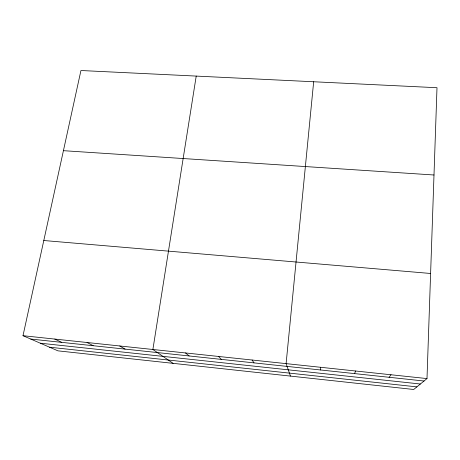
<?xml version="1.0" encoding="UTF-8"?>
<svg xmlns="http://www.w3.org/2000/svg" width="460" height="460" viewBox="0 0 460 460"><rect width="100%" height="100%" fill="white"/><g stroke="black" fill="none" stroke-linecap="round" stroke-linejoin="round"><path stroke-width="0.69" d="M426.995 378.58L437 87.716L80.937 70.518L23 335.702L57.966 350.848L413.712 389.482L426.995 378.58L23 335.702M313.668 81.759L286.103 363.63L290.467 376.096M196.219 76.09L152.881 349.491L173.127 363.354M354.608 373.606L355.551 371.001M389.079 377.286L391.017 374.762M63.422 150.679L433.998 175.001M43.798 240.517L430.612 273.476M30.745 339.054L424.028 381.012M40.325 343.206L420.377 384.008M49.559 347.208L416.881 386.883M54.803 339.077L61.766 342.366M87.043 342.499L93.207 345.719M119.732 345.972L125.074 349.123M185.501 352.952L189.152 355.959M218.575 356.46L221.358 359.392M252.103 360.019L253.995 362.877M320.58 367.287L320.608 369.984"/></g></svg>
